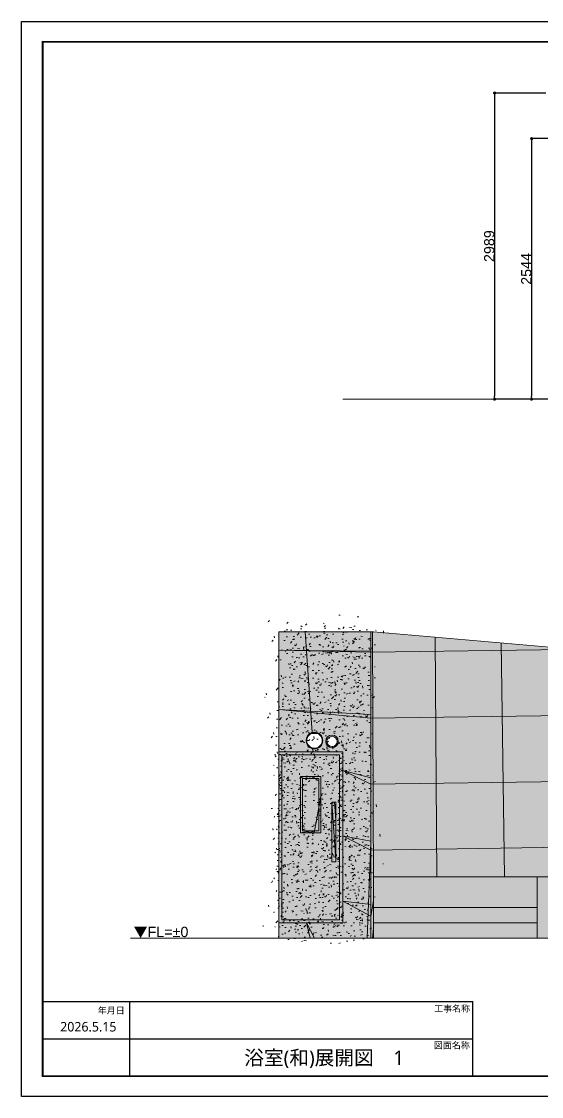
# Model space of a CAD drawing. Header units: millimetres. Extents: x 0 to 1313252738, y -131 to 560100888.
# Drawn here: x 1312754886 to 1312759965, y 559990708 to 560001204 of the extents above; entities that cross this region are included whole.
import ezdxf

# ---------------------------------------------------------------- set-up
doc = ezdxf.new("R2010")
doc.units = ezdxf.units.MM
doc.layers.get('0').update_dxf_attribs({"lineweight": 0})
for name, color, linetype, lineweight in [('003間仕切り', 7, 'Continuous', 13), ('013立面外周', 7, 'Continuous', 0), ('015連窓', 7, 'Continuous', 0)]:
    doc.layers.add(name, color=color, linetype=linetype, lineweight=lineweight)
doc.layers.add('01用紙枠', color=5, linetype='Continuous')
doc.styles.add('onnjuku', font='arial.ttf')
doc.styles.add('メイリオ', font='')
doc.styles.get('メイリオ').set_extended_font_data('Meiryo')
doc.dimstyles.new('onnjuku', dxfattribs={"dimtxt": 100, "dimasz": 30, "dimexe": 1.25, "dimexo": 0.625, "dimtad": 1, "dimdec": 0, "dimtxsty": 'onnjuku', "dimblk": 'DOT', "dimcen": 2.5, "dimadec": 0, "dimazin": 0, "dimtfac": 1, "dimtdec": 0, "dimtmove": 0, "dimatfit": 3, "dimfxl": 500, "dimfxlon": 1, "dimarcsym": 0})
pattern_1 = [(50, (0, 0), (116.5981881574425, -10.20101474489797), [12.192, -134.112]), (355, (0, 0), (-22.55578971198037, 122.2763809529824), [9.753599999999997, -107.2899738688]), (100.4514447, (9.716484479999998, -0.8500822399999998), (94.04239813782608, 112.0753612238048), [10.361605632, -113.9777565439999]), (46.1842, (0, 32.51199999999999), (173.4905861709631, -26.90708987694537), [18.288, -201.168]), (96.63555760999996, (14.45753599999999, 30.26976), (151.9386457929619, 158.3527197425417), [15.5424148096, -170.9667892223999]), (351.1841511700001, (0, 32.51199999999999), (151.9386458015852, 158.3527197347408), [14.6303789248, -160.9342284287999]), (21, (16.25599999999999, 24.384), (97.03321041224476, -65.44972683973606), [12.192, -134.112]), (326, (16.25599999999999, 24.384), (39.55329814249411, 117.8802983182843), [9.753599999999997, -107.2896]), (71.45144499999998, (24.342100864, 18.92985606399999), (136.5865083383783, 52.43057208697934), [10.361605632, -113.9775600639999]), (37.50000000000001, (0, 0), (1.976706080378762, 54.11522487881798), [0, -105.98912, 0, -108.9152, 0, -107.696]), (7.499999999999999, (0, 0), (42.76458400659565, 64.11556788359648), [0, -62.09791999999999, 0, -103.55072, 0, -41.04639999999999]), (327.5, (-36.25088, 0), (86.7779809067977, -3.666396155311003), [0, -40.63999999999999, 0, -126.7968, 0, -168.2495999999999]), (317.5, (-52.50688, 0), (94.80267608705152, 16.27295426133313), [0, -52.83199999999999, 0, -84.20607999999999, 0, -119.4816])]
pattern_2 = [(50, (0, 0), (182.184668996004, -15.93908553890308), [19.05, -209.55]), (355, (0, 0), (-35.24342142496934, 191.0568452390351), [15.24, -167.64058417]), (100.4514447, (15.182007, -1.328253499999999), (146.9412470903533, 175.1177519121951), [16.19000879999999, -178.0902445999999]), (46.1842, (0, 50.8), (271.0790408921299, -42.04232793272715), [28.575, -314.325]), (96.63555760999996, (22.5899, 47.2965), (237.404134051503, 247.4261245977215), [24.28502314, -267.13560816]), (351.1841511700001, (0, 50.8), (237.404134064977, 247.4261245855327), [22.85996707, -251.45973192]), (21, (25.4, 38.1), (151.6143912691324, -102.2651981870876), [19.05, -209.55]), (326, (25.4, 38.1), (61.80202834764707, 184.1879661223192), [15.24, -167.64]), (71.45144499999998, (38.0345326, 29.5779001), (213.4164192787161, 81.92276888590524), [16.1900088, -178.0899375999999]), (37.50000000000001, (0, 0), (3.088603250591816, 84.55503887315311), [0, -165.608, 0, -170.18, 0, -168.275]), (7.499999999999999, (0, 0), (66.81966251030575, 100.1805748181195), [0, -97.028, 0, -161.798, 0, -64.135]), (327.5, (-56.642, 0), (135.5905951668714, -5.728743992673443), [0, -63.5, 0, -198.12, 0, -262.89]), (317.5, (-82.042, 0), (148.129181386018, 25.42649103333303), [0, -82.55, 0, -131.572, 0, -186.69])]
pattern_3 = [(0, (0, 0), (0, 635), []), (90, (0, 0), (-635, 3.89e-14), [])]
pattern_4 = [(50, (0, 0), (65.58648083856144, -5.73807079400511), [6.857999999999999, -75.438]), (355, (0, 0), (-12.68763171298896, 68.78046428605265), [5.486399999999999, -60.3506103012]), (100.4514447, (5.46552252, -0.47817126), (52.89884895252717, 63.04239068839025), [5.828403167999999, -64.11248805599999]), (46.1842, (0, 18.288), (97.58845472116677, -15.13523805578177), [10.287, -113.157]), (96.63555760999996, (8.132363999999999, 17.02674), (85.46548825854107, 89.07340485517975), [8.7426083304, -96.16881893760001]), (351.1841511700001, (0, 18.288), (85.46548826339173, 89.07340485079175), [8.2295881452, -90.52550349120001]), (21, (9.143999999999998, 13.716), (54.58118085688768, -36.81547134735154), [6.857999999999999, -75.438]), (326, (9.143999999999998, 13.716), (22.24873020515294, 66.30766780403493), [5.486399999999999, -60.35039999999999]), (71.45144499999998, (13.692431736, 10.648044036), (76.82991094033781, 29.49219679892589), [5.828403167999999, -64.112377536]), (37.50000000000001, (0, 0), (1.111897170213054, 30.43981399433512), [0, -59.61888, 0, -61.2648, 0, -60.57899999999999]), (7.499999999999999, (0, 0), (24.05507850371007, 36.06500693452303), [0, -34.93008, 0, -58.24728, 0, -23.0886]), (327.5, (-20.39112, 0), (48.8126142600737, -2.062347837362439), [0, -22.86, 0, -71.32319999999999, 0, -94.64039999999999]), (317.5, (-29.53512, 0), (53.3265052989665, 9.15353677199989), [0, -29.718, 0, -47.36592, 0, -67.2084])]

# ---------------------------------------------------------------- blocks, each defined once
blk = doc.blocks.new('_Dot')
at = {"color": 0, "linetype": 'ByBlock', "lineweight": -2}
blk.add_line((-0.5, 0), (-1, 0), dxfattribs=at)
at = {"color": 0, "linetype": 'ByBlock', "const_width": 0.5}
blk.add_lwpolyline([(-0.25, 0, 1), (0.25, 0, 1)], format="xyb", close=True, dxfattribs=at)
blk = doc.blocks.new('*D311')
at = {"layer": '003間仕切り', "color": 0, "lineweight": -2, "transparency": 16777216}
for p, q in [((1312760368.584271, 560000059.9860966), (1312759867.334271, 560000059.9860966)), ((1312759868.584272, 560000029.9860966), (1312759868.584272, 559997545.9860966)), ((1312760368.584271, 559997515.9860966), (1312759867.334271, 559997515.9860966))]:
    blk.add_line(p, q, dxfattribs=at)
at = {"layer": 'Defpoints', "color": 0, "transparency": 16777216}
for p in [(1312760622.820858, 560000059.9860966), (1312759868.584272, 559997515.9860966), (1312760622.820858, 559997515.9860966)]:
    blk.add_point(p, dxfattribs=at)
at = {"layer": '003間仕切り', "color": 0, "lineweight": -2, "transparency": 16777216, "xscale": 30, "yscale": 30, "zscale": 30}
for p, rotation in [((1312759868.584272, 560000059.9860966), 90), ((1312759868.584272, 559997515.9860966), 270)]:
    blk.add_blockref('_Dot', p, dxfattribs=dict(at, rotation=rotation))
at = {"layer": '003間仕切り', "color": 0, "transparency": 16777216, "insert": (1312759816.901973, 559998787.9860961), "char_height": 100, "attachment_point": 5, "rotation": 90, "style": 'onnjuku'}
blk.add_mtext('2544', dxfattribs=at)
blk = doc.blocks.new('*D312')
at = {"layer": '003間仕切り', "color": 0, "lineweight": -2, "transparency": 16777216}
for p, q in [((1312760006.802884, 560000504.9860966), (1312759505.552884, 560000504.9860966)), ((1312759506.802884, 560000474.9860966), (1312759506.802884, 559997545.9860966)), ((1312760006.802884, 559997515.9860966), (1312759505.552884, 559997515.9860966))]:
    blk.add_line(p, q, dxfattribs=at)
at = {"layer": 'Defpoints', "color": 0, "transparency": 16777216}
for p in [(1312767056.320863, 560000504.9860966), (1312759506.802884, 559997515.9860966), (1312767056.320863, 559997515.9860966)]:
    blk.add_point(p, dxfattribs=at)
at = {"layer": '003間仕切り', "color": 0, "lineweight": -2, "transparency": 16777216, "xscale": 30, "yscale": 30, "zscale": 30}
for p, rotation in [((1312759506.802884, 560000504.9860966), 90), ((1312759506.802884, 559997515.9860966), 270)]:
    blk.add_blockref('_Dot', p, dxfattribs=dict(at, rotation=rotation))
at = {"layer": '003間仕切り', "color": 0, "transparency": 16777216, "insert": (1312759455.120585, 559999010.4860961), "char_height": 100, "attachment_point": 5, "rotation": 90, "style": 'onnjuku'}
blk.add_mtext('2989', dxfattribs=at)

msp = doc.modelspace()

# ---------------------------------------------------------------- hatches: boundary and pattern name
at = {"transparency": 33554687}
h = msp.add_hatch(dxfattribs=at)
h.set_pattern_fill('ANSI32', color=256, scale=2.2, angle=136)
h.set_pattern_definition([(181, (59274.44904136657, -55212.65774691106), (0.3657151768932803, -20.95180845200218), []), (181, (59267.34319708763, -55205.79571285536), (0.3657151768932803, -20.95180845200218), [])])
h.paths.add_polyline_path([(1312757822.693832, 559994183.3076649, -1), (1312757672.693832, 559994183.3076649, -1)])
at = {"true_color": 0xe1b36b, "transparency": 33554602}
h = msp.add_hatch(color=43, dxfattribs=at)
h.dxf.hatch_style = 1
h.paths.add_polyline_path([(1312757610.964895, 559993831.2950636), (1312757810.964894, 559993831.2950636), (1312757810.964894, 559993281.2950636), (1312757710.964895, 559993281.2950636), (1312757610.964895, 559993281.2950636)])
h.paths.add_polyline_path([(1312757630.964895, 559993811.2950636), (1312757630.964895, 559993301.2950636), (1312757710.964895, 559993301.2950636), (1312757790.964895, 559993301.2950636), (1312757790.964895, 559993811.2950636)], flags=16)
h.paths.add_polyline_path([(1312757917.418017, 559993582.353658), (1312757955.388139, 559993582.353658), (1312757955.388139, 559992999.9104552), (1312757917.418017, 559992999.9104552)])
at = {"true_color": 0x4f3717, "transparency": 33554687}
h = msp.add_hatch(dxfattribs=at)
h.set_pattern_fill('ANSI31', color=39, scale=27, angle=224)
h.set_pattern_definition([(269, (0, 0), (85.71194366728163, -1.496107541836131), [])])
h.paths.add_polyline_path([(1312757917.418017, 559993582.353658), (1312757955.388139, 559993582.353658), (1312757955.388139, 559992999.9104552), (1312757917.418017, 559992999.9104552)])
h.paths.add_polyline_path([(1312757630.964895, 559993811.2950636), (1312757790.964895, 559993811.2950636), (1312757790.964895, 559993301.2950636), (1312757710.964895, 559993301.2950636), (1312757630.964895, 559993301.2950636)], flags=16)
h.paths.add_polyline_path([(1312757610.964895, 559993831.2950636), (1312757810.964894, 559993831.2950636), (1312757810.964894, 559993281.2950636), (1312757710.964895, 559993281.2950636), (1312757610.964895, 559993281.2950636)])
h.paths.add_polyline_path([(1312757790.964895, 559993811.2950636), (1312757630.964895, 559993811.2950636), (1312757630.964895, 559993301.2950636), (1312757710.964895, 559993301.2950636), (1312757790.964895, 559993301.2950636)], flags=0)
at = {"transparency": 33554687}
h = msp.add_hatch(color=256, dxfattribs=at)
h.dxf.hatch_style = 1
h.set_gradient(color1=(173, 221, 247), name='CYLINDER')
h.paths.add_polyline_path([(1312757630.964895, 559993811.2950636), (1312757790.964895, 559993811.2950636), (1312757790.964895, 559993301.2950636), (1312757710.964895, 559993301.2950636), (1312757630.964895, 559993301.2950636)])
at = {"layer": '015連窓', "true_color": 0x8f835b}
h = msp.add_hatch(dxfattribs=at)
h.set_pattern_fill('NET', color=45, scale=200)
h.set_pattern_definition(pattern_3)
h.paths.add_polyline_path([(1312760797.820863, 560000059.9860964), (1312760622.820858, 560000059.9860964), (1312760622.820858, 560000036.9860965), (1312760797.820863, 560000036.9860965)])
h.paths.add_polyline_path([(1312760797.820863, 560000036.9860965), (1312760622.820858, 560000036.9860965), (1312760622.820858, 559999457.2436931), (1312760797.820863, 559999370.3143915)])
h.paths.add_polyline_path([(1312759920.858317, 559998608.9274333), (1312759920.858317, 559998969.7050594), (1312759714.787375, 559998969.7050594), (1312759714.787375, 559998608.9274333)], flags=9)
h.paths.add_polyline_path([(1312759559.076929, 559998831.1204755), (1312759559.076929, 559999191.8981017), (1312759353.005988, 559999191.8981017), (1312759353.005988, 559998831.1204755)], flags=9)
h.paths.add_polyline_path([(1312755960.63624, 559992209.8441883), (1312756547.880442, 559992209.8441883), (1312756547.880442, 559992415.9151297), (1312755960.63624, 559992415.9151297)], flags=9)
h.paths.add_polyline_path([(1312755239.318843, 559991316.7970278), (1312755925.189883, 559991316.7970278), (1312755925.189883, 559991461.9782566), (1312755239.318843, 559991461.9782566)], flags=9)
h.paths.add_polyline_path([(1312757012.617658, 559990927.876713), (1312758740.187349, 559990927.876713), (1312758740.187349, 559991223.2293644), (1312757012.617658, 559991223.2293644)], flags=9)
h.paths.add_polyline_path([(1312755611.563252, 559991492.2375739), (1312755905.1274, 559991492.2375739), (1312755905.1274, 559991606.2858728), (1312755611.563252, 559991606.2858728)], flags=9)
h.paths.add_polyline_path([(1312758896.919572, 559991510.9673427), (1312759275.915961, 559991510.9673427), (1312759275.915961, 559991625.7643175), (1312758896.919572, 559991625.7643175)], flags=9)
h.paths.add_polyline_path([(1312758894.715137, 559991152.1196944), (1312759273.711527, 559991152.1196944), (1312759273.711527, 559991266.9166691), (1312758894.715137, 559991266.9166691)], flags=9)
h.paths.add_polyline_path([(1312760139.893577, 559999492.2804847), (1312760535.23709, 559999492.2804847), (1312760535.23709, 559999602.0449469), (1312760139.893577, 559999602.0449469)], flags=9)
h.paths.add_polyline_path([(1312762181.278703, 559996430.2516428), (1312763194.787447, 559996430.2516428), (1312763194.787447, 559996564.4498754), (1312762181.278703, 559996564.4498754)], flags=9)
h.paths.add_polyline_path([(1312767948.575186, 559997474.7506458), (1312768535.819388, 559997474.7506458), (1312768535.819388, 559997680.821587), (1312767948.575186, 559997680.821587)], flags=9)
at = {"layer": '015連窓', "true_color": 0xc1b99f}
h = msp.add_hatch(color=253, dxfattribs=at)
h.dxf.hatch_style = 1
h.paths.add_polyline_path([(1312757398.464895, 559995243.1606374), (1312758299.002227, 559995243.1606374), (1312758323.208099, 559992254.1606375), (1312757398.464895, 559992254.1606375), (1312757398.464895, 559992404.1606374), (1312758023.464895, 559992404.1606374), (1312758023.464895, 559994074.1606374), (1312757398.464895, 559994074.1606374)])
h.paths.add_polyline_path([(1312757666.589074, 559994183.3076649, 1), (1312757828.79859, 559994183.3076649, 1)], flags=16)
h.paths.add_polyline_path([(1312757672.693832, 559994183.3076649, 1), (1312757822.693832, 559994183.3076649, 1)], flags=0)
h.paths.add_polyline_path([(1312757857.641486, 559994174.996444, 1), (1312757979.854308, 559994174.996444, 1)], flags=16)
h.paths.add_polyline_path([(1312757868.747897, 559994174.996444, 1), (1312757968.747897, 559994174.996444, 1)], flags=0)
at = {"layer": '015連窓', "true_color": 0x8f835b}
h = msp.add_hatch(dxfattribs=at)
h.set_pattern_fill('NET', color=45, scale=200)
h.set_pattern_definition(pattern_3)
h.paths.add_polyline_path([(1312757398.464895, 559995243.1606374), (1312758299.002227, 559995243.1606374), (1312758296.607998, 559992254.1606375), (1312757398.464895, 559992254.1606375), (1312757398.464895, 559992404.1606374), (1312758023.464895, 559992404.1606374), (1312758023.464895, 559994074.1606374), (1312757398.464895, 559994074.1606374)])
edge = h.paths.add_edge_path(flags=16)
edge.add_arc((1312757747.693832, 559994183.3076649), 81.10475802421571, 180, 360)
edge.add_arc((1312757747.693832, 559994183.3076649), 81.10475802421571, 0, 180)
edge = h.paths.add_edge_path(flags=0)
edge.add_arc((1312757747.693832, 559994183.3076649), 75, 0, 360)
edge = h.paths.add_edge_path(flags=16)
edge.add_arc((1312757918.747897, 559994174.996444), 61.10641074180603, 180, 360)
edge.add_arc((1312757918.747897, 559994174.996444), 61.10641074180603, 0, 180)
edge = h.paths.add_edge_path(flags=0)
edge.add_arc((1312757918.747897, 559994174.996444), 50, 0, 360)
at = {"layer": '015連窓'}
h = msp.add_hatch(dxfattribs=at)
h.set_pattern_fill('NET', color=256, scale=200)
h.set_pattern_definition(pattern_3)
h.paths.add_polyline_path([(1312758299.002227, 559995243.1606374), (1312757398.464895, 559995243.1606374), (1312757398.464895, 559994074.1606374), (1312758023.464895, 559994074.1606374), (1312758023.464895, 559992404.1606374), (1312757398.464895, 559992404.1606374), (1312757398.464895, 559992254.1606375), (1312758296.721478, 559992254.1606375)])
edge = h.paths.add_edge_path(flags=16)
edge.add_arc((1312757918.747897, 559994174.996444), 61.10641074180603, -180, 0, ccw=False)
edge.add_arc((1312757918.747897, 559994174.996444), 61.10641074180603, 0, 180, ccw=False)
edge = h.paths.add_edge_path(flags=0)
edge.add_arc((1312757918.747897, 559994174.996444), 50, 0, 360)
edge = h.paths.add_edge_path(flags=16)
edge.add_arc((1312757747.693832, 559994183.3076649), 81.10475802421571, -180, 0, ccw=False)
edge.add_arc((1312757747.693832, 559994183.3076649), 81.10475802421571, 0, 180, ccw=False)
edge = h.paths.add_edge_path(flags=0)
edge.add_arc((1312757747.693832, 559994183.3076649), 75, 0, 360)
h = msp.add_hatch(dxfattribs=at)
h.set_pattern_fill('AR-CONC', color=256)
h.set_pattern_definition(pattern_2)
h.paths.add_polyline_path([(1312758296.494517, 559995243.1606374), (1312757398.464895, 559995243.1606374), (1312757398.464895, 559994074.1606374), (1312758023.464895, 559994074.1606374), (1312758023.464895, 559992404.1606374), (1312757398.464895, 559992404.1606374), (1312757398.464895, 559992254.1606375), (1312758296.494517, 559992254.1606375)])
h.paths.add_polyline_path([(1312757979.854308, 559994174.996444, -1), (1312757857.641486, 559994174.996444, -1)], flags=16)
h.paths.add_polyline_path([(1312757828.79859, 559994183.3076649, -1), (1312757666.589074, 559994183.3076649, -1)], flags=16)
h.paths.add_polyline_path([(1312757968.747897, 559994174.996444, -1), (1312757868.747897, 559994174.996444, -1)], flags=0)
h.paths.add_polyline_path([(1312757822.693832, 559994183.3076649, -1), (1312757672.693832, 559994183.3076649, -1)], flags=0)
at = {"layer": '015連窓', "true_color": 0x8f835b}
h = msp.add_hatch(dxfattribs=at)
h.set_pattern_fill('NET', color=45, scale=200)
h.set_pattern_definition(pattern_3)
h.paths.add_polyline_path([(1312763521.708103, 559994798.1606375), (1312758323.208099, 559995243.1606374), (1312758296.494517, 559995243.1606374), (1312758296.494517, 559992254.1606375), (1312758323.208099, 559992254.1606375), (1312758323.208099, 559992554.1606374), (1312758323.208099, 559992854.1606375), (1312759923.208099, 559992854.1606375), (1312763521.708103, 559992854.1606375)])
at = {"layer": '015連窓', "true_color": 0xc1b99f}
h = msp.add_hatch(color=253, dxfattribs=at)
h.dxf.hatch_style = 1
h.paths.add_polyline_path([(1312763521.708103, 559994798.1606375), (1312758323.208099, 559995243.1606374), (1312758299.002227, 559995243.1606374), (1312758320.778603, 559992554.1606374), (1312758323.208099, 559992554.1606374), (1312758323.208099, 559992854.1606375), (1312759923.208099, 559992854.1606375), (1312763521.708103, 559992854.1606375)])
at = {"layer": '015連窓'}
h = msp.add_hatch(dxfattribs=at)
h.set_pattern_fill('AR-CONC', color=256)
h.set_pattern_definition(pattern_2)
h.paths.add_polyline_path([(1312763521.708103, 559994798.1606375), (1312758323.208099, 559995243.1606374), (1312758299.002227, 559995243.1606374), (1312758321.993351, 559992404.1606374), (1312758323.208099, 559992404.1606374), (1312758323.208099, 559992554.1606374), (1312758323.208099, 559992854.1606375), (1312759923.208099, 559992854.1606375), (1312763521.708103, 559992854.1606375)])
at = {"layer": '015連窓', "true_color": 0xc1b99f}
h = msp.add_hatch(color=253, dxfattribs=at)
h.dxf.hatch_style = 1
h.paths.add_polyline_path([(1312757428.464895, 559994044.1606374), (1312757993.464894, 559994044.1606374), (1312757993.464894, 559992434.1606374), (1312757428.464894, 559992434.1606374)], flags=16)
h.paths.add_polyline_path([(1312757610.964895, 559993831.2950636), (1312757610.964895, 559993281.2950636), (1312757710.964895, 559993281.2950636), (1312757810.964894, 559993281.2950636), (1312757810.964894, 559993831.2950636)], flags=0)
h.paths.add_polyline_path([(1312757630.964895, 559993301.2950636), (1312757710.964895, 559993301.2950636), (1312757790.964895, 559993301.2950636), (1312757790.964895, 559993811.2950636), (1312757630.964895, 559993811.2950636)], flags=0)
h.paths.add_polyline_path([(1312757917.418017, 559993582.353658), (1312757917.418017, 559992999.9104552), (1312757955.388139, 559992999.9104552), (1312757955.388139, 559993582.353658)], flags=0)
h.paths.add_polyline_path([(1312757398.464895, 559994074.1606374), (1312758023.464895, 559994074.1606374), (1312758023.464895, 559992404.1606374), (1312757398.464895, 559992404.1606374)])
h.paths.add_polyline_path([(1312757428.464895, 559994044.1606374), (1312757428.464894, 559992434.1606374), (1312757993.464894, 559992434.1606374), (1312757993.464894, 559994044.1606374)], flags=0)
at = {"layer": '015連窓'}
h = msp.add_hatch(dxfattribs=at)
h.set_pattern_fill('AR-CONC', color=256, scale=0.6399999999999999)
h.set_pattern_definition(pattern_1)
h.paths.add_polyline_path([(1312757428.464895, 559994044.1606374), (1312757993.464894, 559994044.1606374), (1312757993.464894, 559992434.1606374), (1312757428.464894, 559992434.1606374)], flags=16)
h.paths.add_polyline_path([(1312757810.964894, 559993831.2950636), (1312757610.964895, 559993831.2950636), (1312757610.964895, 559993281.2950636), (1312757710.964895, 559993281.2950636), (1312757810.964894, 559993281.2950636)], flags=0)
h.paths.add_polyline_path([(1312757790.964895, 559993811.2950636), (1312757630.964895, 559993811.2950636), (1312757630.964895, 559993301.2950636), (1312757710.964895, 559993301.2950636), (1312757790.964895, 559993301.2950636)], flags=0)
h.paths.add_polyline_path([(1312757917.418017, 559993582.353658), (1312757917.418017, 559992999.9104552), (1312757955.388139, 559992999.9104552), (1312757955.388139, 559993582.353658)], flags=0)
h.paths.add_polyline_path([(1312757398.464895, 559994074.1606374), (1312758023.464895, 559994074.1606374), (1312758023.464895, 559992404.1606374), (1312757398.464895, 559992404.1606374)])
h.paths.add_polyline_path([(1312757428.464895, 559994044.1606374), (1312757428.464894, 559992434.1606374), (1312757993.464894, 559992434.1606374), (1312757993.464894, 559994044.1606374)], flags=0)
h.paths.add_polyline_path([(1312757630.964895, 559993811.2950636), (1312757790.964895, 559993811.2950636), (1312757790.964895, 559993301.2950636), (1312757710.964895, 559993301.2950636), (1312757630.964895, 559993301.2950636)], flags=0)
h.paths.add_polyline_path([(1312757917.418017, 559993582.353658), (1312757955.388139, 559993582.353658), (1312757955.388139, 559992999.9104552), (1312757917.418017, 559992999.9104552)], flags=0)
at = {"layer": '015連窓', "true_color": 0xc1b99f}
h = msp.add_hatch(color=253, dxfattribs=at)
h.dxf.hatch_style = 1
h.paths.add_polyline_path([(1312757428.464895, 559994044.1606374), (1312757993.464894, 559994044.1606374), (1312757993.464894, 559992434.1606374), (1312757428.464894, 559992434.1606374)])
h.paths.add_polyline_path([(1312757810.964894, 559993831.2950636), (1312757610.964895, 559993831.2950636), (1312757610.964895, 559993281.2950636), (1312757710.964895, 559993281.2950636), (1312757810.964894, 559993281.2950636)], flags=16)
h.paths.add_polyline_path([(1312757790.964895, 559993811.2950636), (1312757630.964895, 559993811.2950636), (1312757630.964895, 559993301.2950636), (1312757710.964895, 559993301.2950636), (1312757790.964895, 559993301.2950636)], flags=0)
h.paths.add_polyline_path([(1312757917.418017, 559993582.353658), (1312757917.418017, 559992999.9104552), (1312757955.388139, 559992999.9104552), (1312757955.388139, 559993582.353658)], flags=16)
h.paths.add_polyline_path([(1312757610.964895, 559993831.2950636), (1312757810.964894, 559993831.2950636), (1312757810.964894, 559993281.2950636), (1312757710.964895, 559993281.2950636), (1312757610.964895, 559993281.2950636)], flags=0)
h.paths.add_polyline_path([(1312757630.964895, 559993811.2950636), (1312757790.964895, 559993811.2950636), (1312757790.964895, 559993301.2950636), (1312757710.964895, 559993301.2950636), (1312757630.964895, 559993301.2950636)], flags=0)
h.paths.add_polyline_path([(1312757917.418017, 559993582.353658), (1312757955.388139, 559993582.353658), (1312757955.388139, 559992999.9104552), (1312757917.418017, 559992999.9104552)], flags=0)
at = {"layer": '015連窓'}
h = msp.add_hatch(dxfattribs=at)
h.set_pattern_fill('AR-CONC', color=256)
h.set_pattern_definition(pattern_2)
h.paths.add_polyline_path([(1312757428.464895, 559994044.1606374), (1312757993.464894, 559994044.1606374), (1312757993.464894, 559992434.1606374), (1312757428.464894, 559992434.1606374)])
h.paths.add_polyline_path([(1312757610.964895, 559993831.2950636), (1312757610.964895, 559993281.2950636), (1312757710.964895, 559993281.2950636), (1312757810.964894, 559993281.2950636), (1312757810.964894, 559993831.2950636)], flags=16)
h.paths.add_polyline_path([(1312757630.964895, 559993811.2950636), (1312757630.964895, 559993301.2950636), (1312757710.964895, 559993301.2950636), (1312757790.964895, 559993301.2950636), (1312757790.964895, 559993811.2950636)], flags=0)
h.paths.add_polyline_path([(1312757917.418017, 559993582.353658), (1312757917.418017, 559992999.9104552), (1312757955.388139, 559992999.9104552), (1312757955.388139, 559993582.353658)], flags=16)
h.paths.add_polyline_path([(1312757630.964895, 559993811.2950636), (1312757790.964895, 559993811.2950636), (1312757790.964895, 559993301.2950636), (1312757710.964895, 559993301.2950636), (1312757630.964895, 559993301.2950636)], flags=0)
h.paths.add_polyline_path([(1312757917.418017, 559993582.353658), (1312757955.388139, 559993582.353658), (1312757955.388139, 559992999.9104552), (1312757917.418017, 559992999.9104552)], flags=0)
at = {"layer": '015連窓', "true_color": 0xb1a785}
h = msp.add_hatch(color=253, dxfattribs=at)
h.dxf.hatch_style = 1
h.paths.add_polyline_path([(1312757610.964895, 559993831.2950636), (1312757810.964894, 559993831.2950636), (1312757810.964894, 559993281.2950636), (1312757710.964895, 559993281.2950636), (1312757610.964895, 559993281.2950636)])
h.paths.add_polyline_path([(1312757630.964895, 559993301.2950636), (1312757710.964895, 559993301.2950636), (1312757790.964895, 559993301.2950636), (1312757790.964895, 559993811.2950636), (1312757630.964895, 559993811.2950636)], flags=16)
h.paths.add_polyline_path([(1312757630.964895, 559993811.2950636), (1312757790.964895, 559993811.2950636), (1312757790.964895, 559993301.2950636), (1312757710.964895, 559993301.2950636), (1312757630.964895, 559993301.2950636)], flags=0)
at = {"layer": '015連窓'}
h = msp.add_hatch(dxfattribs=at)
h.set_pattern_fill('AR-CONC', color=256, scale=0.6399999999999999)
h.set_pattern_definition(pattern_1)
h.paths.add_polyline_path([(1312757630.964895, 559993811.2950636), (1312757790.964895, 559993811.2950636), (1312757790.964895, 559993301.2950636), (1312757710.964895, 559993301.2950636), (1312757630.964895, 559993301.2950636)], flags=16)
h.paths.add_polyline_path([(1312757917.418017, 559993582.353658), (1312757955.388139, 559993582.353658), (1312757955.388139, 559992999.9104552), (1312757917.418017, 559992999.9104552)])
h.paths.add_polyline_path([(1312757610.964895, 559993831.2950636), (1312757810.964894, 559993831.2950636), (1312757810.964894, 559993281.2950636), (1312757710.964895, 559993281.2950636), (1312757610.964895, 559993281.2950636)])
h.paths.add_polyline_path([(1312757790.964895, 559993811.2950636), (1312757630.964895, 559993811.2950636), (1312757630.964895, 559993301.2950636), (1312757710.964895, 559993301.2950636), (1312757790.964895, 559993301.2950636)], flags=0)
at = {"layer": '015連窓', "true_color": 0xb1a785}
h = msp.add_hatch(color=253, dxfattribs=at)
h.dxf.hatch_style = 1
h.paths.add_polyline_path([(1312757917.418017, 559993582.353658), (1312757955.388139, 559993582.353658), (1312757955.388139, 559992999.9104552), (1312757917.418017, 559992999.9104552)])
at = {"layer": '015連窓'}
h = msp.add_hatch(dxfattribs=at)
h.set_pattern_fill('AR-CONC', color=256, scale=0.36)
h.set_pattern_definition(pattern_4)
h.paths.add_polyline_path([(1312759923.208099, 559992854.1606375), (1312758323.208099, 559992854.1606375), (1312758323.208099, 559992554.1606374), (1312759923.208099, 559992554.1606374)])
h.paths.add_polyline_path([(1312759923.208099, 559992554.1606374), (1312758323.208099, 559992554.1606374), (1312758323.208099, 559992404.1606374), (1312759923.208099, 559992404.1606374)])
h.paths.add_polyline_path([(1312759923.208099, 559992404.1606374), (1312758323.208099, 559992404.1606374), (1312758323.208099, 559992254.1606375), (1312759923.208099, 559992254.1606375)])
h.paths.add_polyline_path([(1312763521.708103, 559992304.1606374), (1312763316.708098, 559992304.1606374), (1312762291.708098, 559992304.1606374), (1312762291.708098, 559992354.1606375), (1312761921.708099, 559992354.1606375), (1312761921.708099, 559992304.1606374), (1312760691.708099, 559992304.1606374), (1312760691.708099, 559992254.1606375), (1312763521.708103, 559992254.1606375), (1312763521.708103, 559992274.1606374)])
at = {"layer": '015連窓', "true_color": 0x5d553c, "transparency": 33554618}
h = msp.add_hatch(color=59, dxfattribs=at)
h.dxf.hatch_style = 1
h.paths.add_polyline_path([(1312759923.208099, 559992854.1606375), (1312758323.208099, 559992854.1606375), (1312758323.208099, 559992554.1606374), (1312759923.208099, 559992554.1606374)])
h.paths.add_polyline_path([(1312759923.208099, 559992554.1606374), (1312758323.208099, 559992554.1606374), (1312758323.208099, 559992404.1606374), (1312759923.208099, 559992404.1606374)])
h.paths.add_polyline_path([(1312759923.208099, 559992404.1606374), (1312758323.208099, 559992404.1606374), (1312758323.208099, 559992254.1606375), (1312759923.208099, 559992254.1606375)])
h = msp.add_hatch(color=59, dxfattribs=at)
h.dxf.hatch_style = 1
h.paths.add_polyline_path([(1312763521.708103, 559992854.1606375), (1312759923.208099, 559992854.1606375), (1312759923.208099, 559992254.1606375), (1312760691.708099, 559992254.1606375), (1312760691.708099, 559992304.1606374), (1312761921.708099, 559992304.1606374), (1312761921.708099, 559992354.1606375), (1312762291.708098, 559992354.1606375), (1312762291.708098, 559992304.1606374), (1312763316.708098, 559992304.1606374), (1312763521.708103, 559992304.1606374), (1312763521.708103, 559992354.1606375)])
at = {"layer": '015連窓'}
h = msp.add_hatch(dxfattribs=at)
h.set_pattern_fill('AR-CONC', color=256, scale=0.36)
h.set_pattern_definition(pattern_4)
h.paths.add_polyline_path([(1312763521.708103, 559992854.1606375), (1312759923.208099, 559992854.1606375), (1312759923.208099, 559992254.1606375), (1312760691.708099, 559992254.1606375), (1312760691.708099, 559992304.1606374), (1312761921.708099, 559992304.1606374), (1312761921.708099, 559992354.1606375), (1312762291.708098, 559992354.1606375), (1312762291.708098, 559992304.1606374), (1312763316.708098, 559992304.1606374), (1312763521.708103, 559992304.1606374), (1312763521.708103, 559992354.1606375)])

# ---------------------------------------------------------------- linework, layer by layer
for p, q in [((1312757398.464895, 559995243.1606374), (1312757398.464895, 559992254.1606375)), ((1312757398.464895, 559992254.1606375), (1312757398.464895, 559995243.1606374)), ((1312757398.464895, 559995243.1606374), (1312758323.208099, 559995243.1606374)), ((1312758323.208099, 559995243.1606374), (1312763521.708103, 559994798.1606375)), ((1312757398.464895, 559994074.1606374), (1312758023.464895, 559994074.1606374)), ((1312757398.464895, 559992404.1606374), (1312757398.464895, 559994074.1606374)), ((1312757428.464894, 559994044.1606374), (1312757993.464894, 559994044.1606374)), ((1312757428.464895, 559994044.1606374), (1312757428.464894, 559992434.1606374)), ((1312757993.464894, 559994044.1606374), (1312757993.464894, 559992434.1606374)), ((1312758023.464895, 559994074.1606374), (1312758023.464895, 559992404.1606374)), ((1312757610.964895, 559993281.2950636), (1312757610.964895, 559993831.2950636)), ((1312757610.964895, 559993831.2950636), (1312757810.964894, 559993831.2950636)), ((1312757630.964895, 559993811.2950636), (1312757790.964895, 559993811.2950636)), ((1312757630.964895, 559993301.2950636), (1312757630.964895, 559993811.2950636)), ((1312757790.964895, 559993811.2950636), (1312757790.964895, 559993301.2950636)), ((1312757810.964894, 559993831.2950636), (1312757810.964894, 559993281.2950636)), ((1312757710.964895, 559993281.2950636), (1312757610.964895, 559993281.2950636)), ((1312757710.964895, 559993301.2950636), (1312757630.964895, 559993301.2950636)), ((1312757790.964895, 559993301.2950636), (1312757710.964895, 559993301.2950636)), ((1312757810.964894, 559993281.2950636), (1312757710.964895, 559993281.2950636)), ((1312758323.208099, 559992854.1606375), (1312758323.208099, 559992254.1606375)), ((1312759923.208099, 559992854.1606375), (1312758323.208099, 559992854.1606375)), ((1312759923.208099, 559992854.1606375), (1312759923.208099, 559992254.1606375)), ((1312759923.208099, 559992254.1606375), (1312759923.208099, 559992854.1606375)), ((1312759923.208099, 559992554.1606374), (1312758323.208099, 559992554.1606374)), ((1312758323.208099, 559992554.1606374), (1312758323.208099, 559992254.1606375)), ((1312759923.208099, 559992254.1606375), (1312759923.208099, 559992554.1606374)), ((1312757993.464894, 559992434.1606374), (1312757428.464895, 559992434.1606374)), ((1312757398.464895, 559992254.1606375), (1312757398.464895, 559992404.1606374)), ((1312757398.464895, 559992254.1606375), (1312757398.464895, 559992404.1606374)), ((1312758023.464895, 559992404.1606374), (1312757398.464895, 559992404.1606374)), ((1312759923.208099, 559992404.1606374), (1312758323.208099, 559992404.1606374)), ((1312755951.771791, 559992254.1606375), (1312765182.881772, 559992254.1606375))]:
    msp.add_line(p, q)
msp.add_lwpolyline([(1312757955.388139, 559993582.353658), (1312757917.418017, 559993582.353658), (1312757917.418017, 559992999.9104552), (1312757955.388139, 559992999.9104552)], close=True)
for centre, radius in [((1312757747.693832, 559994183.3076649), 81.10475811722895), ((1312757747.693832, 559994183.3076649), 75), ((1312757918.747897, 559994174.996444), 61.1064106994215), ((1312757918.747897, 559994174.996444), 50)]:
    msp.add_circle(centre, radius)
at = {"layer": '013立面外周'}
msp.add_line((1312767056.320863, 559997515.9860964), (1312758025.465694, 559997515.9860965), dxfattribs=at)
at = {"layer": '015連窓'}
for p, q in [((1312758296.494517, 559995243.3667638), (1312758296.494517, 559992254.1606375)), ((1312759923.208099, 559992854.1606375), (1312763521.708103, 559992854.1606375)), ((1312759923.208099, 559992854.1606375), (1312763521.708103, 559992854.1606375))]:
    msp.add_line(p, q, dxfattribs=at)
at = {"layer": '01用紙枠'}
msp.add_lwpolyline([(1312769727.654789, 560001203.5190594), (1312769727.654789, 559990708.1728643), (1312754885.751078, 559990708.1728643), (1312754885.751078, 560001203.5190594)], close=True, dxfattribs=at)
msp.add_lwpolyline([(1312769727.654789, 560001203.5190594), (1312769727.654789, 559990708.1728643), (1312754885.751078, 559990708.1728643), (1312754885.751078, 560001203.5190594)], close=True, dxfattribs=at)
for points, const_width in [([(1312769521.444502, 559990907.0073566), (1312755091.961365, 559990907.0073566), (1312755091.961365, 560001004.6845671), (1312769521.444502, 560001004.6845671)], 17.66893298855508), ([(1312769521.444502, 559990907.0073566), (1312755091.961365, 559990907.0073566), (1312755091.961365, 560001004.6845671), (1312769521.444502, 560001004.6845671)], 17.66893298855508), ([(1312755942.853388, 559991634.1047754), (1312755091.961365, 559991634.1047754), (1312755091.961365, 559991270.5560662), (1312755942.853388, 559991270.5560662)], 12.91150955375364), ([(1312755942.853388, 559991634.1047754), (1312759291.575766, 559991634.1047754), (1312759291.575766, 559991270.5560662), (1312755942.853388, 559991270.5560662)], 12.91150955375364), ([(1312755942.853388, 559991270.5560662), (1312755091.961365, 559991270.5560662), (1312755091.961365, 559990907.0073566), (1312755942.853388, 559990907.0073566)], 12.91150955375364), ([(1312755942.853388, 559991270.5560662), (1312759291.575766, 559991270.5560662), (1312759291.575766, 559990907.0073566), (1312755942.853388, 559990907.0073566)], 12.91150955375364)]:
    msp.add_lwpolyline(points, close=True, dxfattribs=dict(at, const_width=const_width))

# ---------------------------------------------------------------- texts
at = {"layer": '003間仕切り', "insert": (1312756516.195585, 559992364.8578309), "char_height": 100, "attachment_point": 3, "style": 'onnjuku'}
msp.add_mtext_dynamic_manual_height_columns('▼FL=±0', width=406.1946985721588, gutter_width=500, heights=[0], dxfattribs=at)
at = {"layer": '01用紙枠', "style": 'メイリオ'}
for s, height, p in [('年月日', 62.68081194308591, (1312755630.571302, 559991516.4447621)), ('工事名称', 62.68081194308591, (1312758916.052401, 559991535.3824965)), ('2026.5.15', 92.96286878702621, (1312755263.515715, 559991342.9062079)), ('浴室(和)展開図\u30001', 141.0318268719432, (1312757061.8431, 559991016.1268874)), ('図面名称', 62.68081194308591, (1312758913.847966, 559991176.5348481))]:
    msp.add_text(s, height=height, dxfattribs=at).set_placement(p)

# ---------------------------------------------------------------- dimensions: what is measured, and where the dimension line sits
at = {"layer": '003間仕切り'}
for base, p1, p2, picture, middle in [((1312759506.802884, 559997515.9860966), (1312767056.320863, 560000504.9860965), (1312767056.320863, 559997515.9860965), '*D312', (1312759455.120585, 559999010.4860961)), ((1312759868.584272, 559997515.9860966), (1312760622.820858, 560000059.9860964), (1312760622.820858, 559997515.9860965), '*D311', (1312759816.901973, 559998787.9860961))]:
    dim = msp.add_linear_dim(base=base, p1=p1, p2=p2, angle=90, dimstyle='onnjuku', dxfattribs=at)
    dim.commit()
    dim.dimension.update_dxf_attribs({"geometry": picture, "text_midpoint": middle})

doc.saveas('drawing.dxf')
